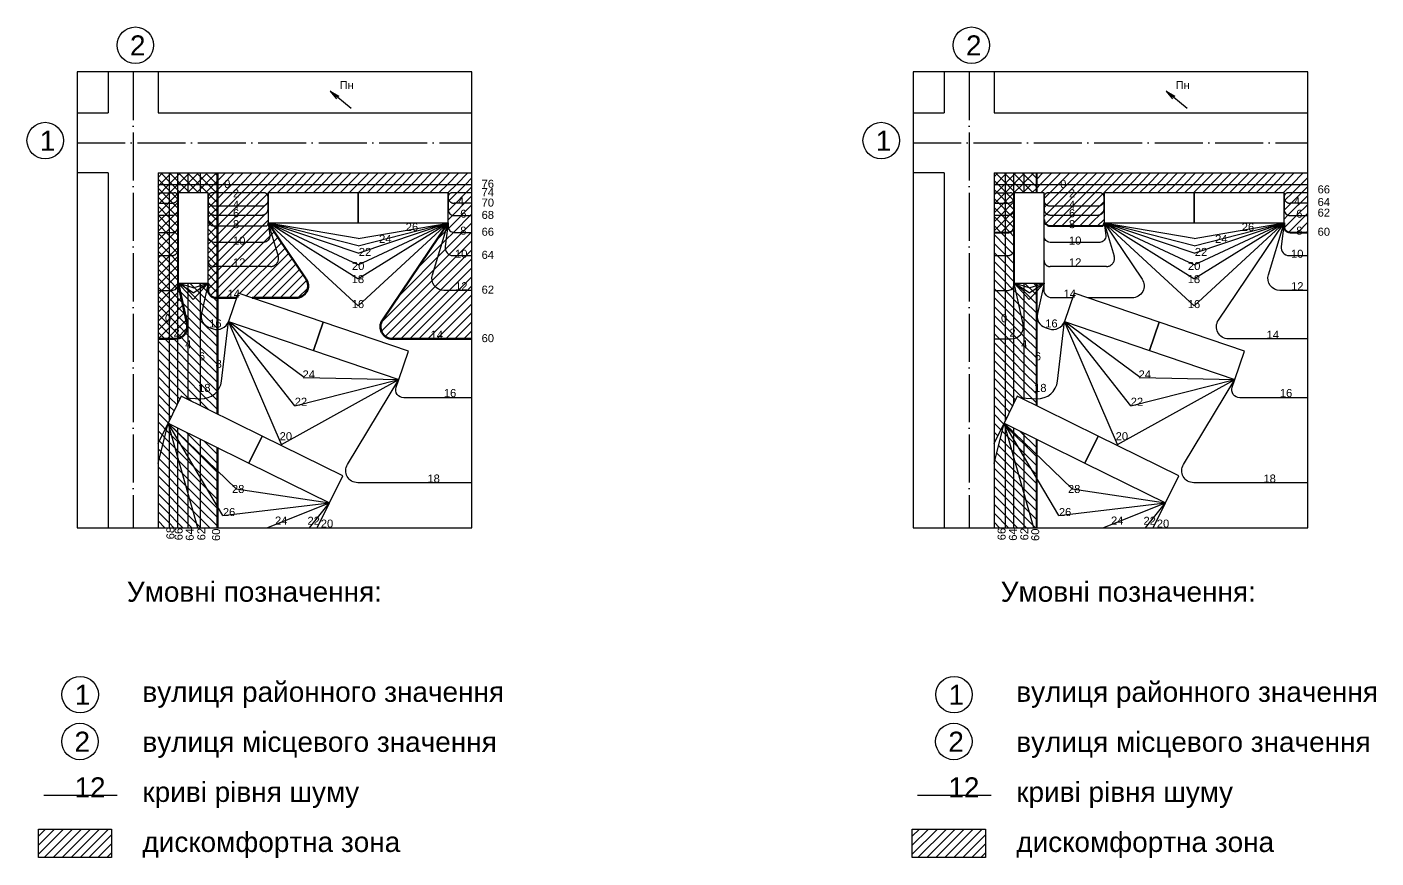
# Model space of a CAD drawing. Header units: millimetres. Extents: x 3866 to 35600, y -8896 to 9491.
# Drawn here: x 11650.9 to 11988.1, y 2724.2 to 2931.8 of the extents above; entities that cross this region are included whole.
import ezdxf

# ---------------------------------------------------------------- set-up
doc = ezdxf.new("R2010")
doc.units = ezdxf.units.MM
doc.linetypes.add('ACAD_ISO04W100', pattern=[30, 24, -3, 0, -3])
for name, color, linetype in [('будівлі', 7, 'Continuous'), ('ВДМ', 7, 'Continuous'), ('шум1', 243, 'Continuous'), ('шум2', 130, 'Continuous'), ('шум3', 90, 'Continuous')]:
    doc.layers.add(name, color=color, linetype=linetype)
doc.styles.get("Standard").update_dxf_attribs({"font": 'arial.ttf'})
pattern_1 = [(135, (219.4426, 508.1424), (-1.12253202, -1.12253202), [])]

msp = doc.modelspace()

# ---------------------------------------------------------------- hatches: boundary and pattern name
at = {"layer": 'шум1'}
h = msp.add_hatch(dxfattribs=at)
h.set_pattern_fill('ANSI31', color=256, scale=0.5)
h.paths.add_polyline_path([(11762.071, 2895.326), (11698.504, 2895.326), (11698.504, 2892.462), (11762.071, 2892.462)])
h.paths.add_polyline_path([(11698.504, 2895.326), (11694.298, 2895.326), (11694.298, 2892.462), (11698.504, 2892.462)])
h.paths.add_polyline_path([(11694.298, 2895.326), (11691.214, 2895.326), (11691.214, 2892.462), (11694.298, 2892.462)])
h.paths.add_polyline_path([(11691.214, 2895.326), (11688.614, 2895.326), (11688.614, 2892.462), (11691.214, 2892.462)])
h.paths.add_polyline_path([(11688.614, 2895.326), (11686.506, 2895.326), (11686.506, 2892.462), (11688.614, 2892.462)])
h.paths.add_polyline_path([(11686.506, 2895.326), (11683.642, 2895.326), (11683.642, 2892.462), (11686.506, 2892.462)])
h.paths.add_polyline_path([(11699.544, 2890.471), (11702.098, 2890.471), (11702.098, 2894.593), (11699.544, 2894.593)], flags=9)
h = msp.add_hatch(dxfattribs=at)
h.set_pattern_fill('ANSI31', color=256, scale=0.5, angle=90)
h.set_pattern_definition(pattern_1)
h.paths.add_polyline_path([(11683.642, 2806.69), (11686.506, 2806.69), (11686.506, 2832.646), (11686.142, 2832.826), (11686.506, 2833.562), (11686.506, 2895.326), (11683.642, 2895.326)])
h.paths.add_polyline_path([(11688.839, 2803.187), (11688.839, 2807.295), (11684.717, 2807.295), (11684.717, 2803.187)], flags=9)
h.paths.add_polyline_path([(11684.767, 2856.921), (11687.321, 2856.921), (11687.321, 2861.043), (11684.767, 2861.043)], flags=9)
h = msp.add_hatch(dxfattribs=at)
h.set_pattern_fill('ANSI31', color=256, scale=0.5, angle=90)
h.set_pattern_definition(pattern_1)
h.paths.add_polyline_path([(11688.614, 2895.326), (11686.506, 2895.326), (11686.506, 2833.562), (11688.614, 2837.83)])
h.paths.add_polyline_path([(11684.767, 2856.921), (11687.321, 2856.921), (11687.321, 2861.043), (11684.767, 2861.043)], flags=9)
h.paths.add_polyline_path([(11686.91, 2853.316), (11689.464, 2853.316), (11689.464, 2857.437), (11686.91, 2857.437)], flags=9)
h = msp.add_hatch(dxfattribs=at)
h.set_pattern_fill('ANSI31', color=256, scale=0.5, angle=90)
h.set_pattern_definition(pattern_1)
h.paths.add_polyline_path([(11694.298, 2895.326), (11691.214, 2895.326), (11691.214, 2890.326), (11694.298, 2890.326)])
h.paths.add_polyline_path([(11691.214, 2895.326), (11688.614, 2895.326), (11688.614, 2890.326), (11691.214, 2890.326)])
h = msp.add_hatch(dxfattribs=at)
h.set_pattern_fill('ANSI31', color=256, scale=0.5, angle=90)
h.set_pattern_definition(pattern_1)
h.paths.add_polyline_path([(11697.417, 2845.515), (11699.971, 2845.515), (11699.971, 2849.636), (11697.417, 2849.636)], flags=9)
h.paths.add_polyline_path([(11693.238, 2847.424), (11695.792, 2847.424), (11695.792, 2851.545), (11693.238, 2851.545)], flags=9)
h.paths.add_polyline_path([(11696.142, 2890.326), (11696.142, 2867.826), (11694.298, 2867.826), (11694.298, 2837.162), (11698.504, 2835.084), (11698.504, 2895.326), (11694.298, 2895.326), (11694.298, 2890.326)])
at = {"layer": 'шум1', "transparency": 33554687}
h = msp.add_hatch(dxfattribs=at)
h.set_pattern_fill('ANSI31', color=256, scale=0.5)
h.paths.add_polyline_path([(11900.157, 2895.326), (11897.558, 2895.326), (11897.558, 2892.462), (11900.157, 2892.462)])
h.paths.add_polyline_path([(11897.558, 2895.326), (11895.449, 2895.326), (11895.449, 2892.462), (11897.558, 2892.462)])
h.paths.add_polyline_path([(11895.449, 2895.326), (11892.585, 2895.326), (11892.585, 2892.462), (11895.449, 2892.462)])
h.paths.add_polyline_path([(11895.449, 2892.462), (11892.585, 2892.462), (11892.585, 2890.382), (11895.449, 2890.382)])
h.paths.add_polyline_path([(11895.449, 2890.382), (11892.585, 2890.382), (11892.585, 2887.782), (11895.449, 2887.782)])
h.paths.add_polyline_path([(11897.558, 2889.616, 0.3466368), (11896.585, 2890.382), (11895.449, 2890.382), (11895.449, 2887.782), (11896.085, 2887.782, 0.3588577), (11897.558, 2888.995)])
h.paths.add_polyline_path([(11897.558, 2892.462), (11895.449, 2892.462), (11895.449, 2890.382), (11896.585, 2890.382, -0.3466368), (11897.558, 2889.616)])
h.paths.add_polyline_path([(11895.449, 2887.782), (11892.585, 2887.782), (11892.585, 2884.698), (11895.449, 2884.698)])
h.paths.add_polyline_path([(11897.558, 2888.995, -0.3588577), (11896.085, 2887.782), (11895.449, 2887.782), (11895.449, 2884.698), (11896.085, 2884.698, 0.3588577), (11897.558, 2885.911)])
h.paths.add_polyline_path([(11895.449, 2884.698), (11892.585, 2884.698), (11892.585, 2880.464), (11895.449, 2880.464)])
h.paths.add_polyline_path([(11897.558, 2885.911, -0.3588577), (11896.085, 2884.698), (11895.449, 2884.698), (11895.449, 2880.464), (11896.085, 2880.464, 0.3588577), (11897.558, 2881.677)])
h.paths.add_polyline_path([(11920.085, 2886.318, -0.4142136), (11918.585, 2884.818), (11906.585, 2884.818, -0.4142136), (11905.085, 2886.318), (11905.085, 2883.599, 0.4142136), (11906.585, 2882.099), (11919.585, 2882.099, 0.4142136), (11920.085, 2882.599), (11920.085, 2882.826)])
h.paths.add_polyline_path([(11920.085, 2886.318), (11920.085, 2888.498, -0.4142136), (11918.585, 2886.998), (11906.585, 2886.998, -0.4142136), (11905.085, 2888.498), (11905.085, 2888.22), (11905.085, 2886.318, 0.4142136), (11906.585, 2884.818), (11918.585, 2884.818, 0.4142136)])
h.paths.add_polyline_path([(11920.085, 2889.354, 0.4142136), (11919.085, 2890.354), (11906.085, 2890.354, 0.4142136), (11905.085, 2889.354), (11905.085, 2888.498, 0.4142136), (11906.585, 2886.998), (11918.585, 2886.998, 0.4142136), (11920.085, 2888.498)])
h.paths.add_polyline_path([(11910.695, 2880.441), (11913.249, 2880.441), (11913.249, 2884.562), (11910.695, 2884.562)], flags=9)
h.paths.add_polyline_path([(11910.703, 2883.16), (11913.257, 2883.16), (11913.257, 2887.282), (11910.703, 2887.282)], flags=9)
h.paths.add_polyline_path([(11910.772, 2885.348), (11913.326, 2885.348), (11913.326, 2889.469), (11910.772, 2889.469)], flags=9)
h.paths.add_polyline_path([(11910.726, 2888.119), (11913.28, 2888.119), (11913.28, 2892.24), (11910.726, 2892.24)], flags=9)
h = msp.add_hatch(dxfattribs=at)
h.set_pattern_fill('ANSI31', color=256, scale=0.5, angle=90)
h.paths.add_polyline_path([(11895.449, 2884.698), (11892.585, 2884.698), (11892.585, 2880.464), (11895.449, 2880.464)])
h.paths.add_polyline_path([(11895.449, 2887.782), (11892.585, 2887.782), (11892.585, 2884.698), (11895.449, 2884.698)])
h.paths.add_polyline_path([(11895.449, 2890.382), (11892.585, 2890.382), (11892.585, 2887.782), (11895.449, 2887.782)])
h.paths.add_polyline_path([(11895.449, 2892.462), (11892.585, 2892.462), (11892.585, 2890.382), (11895.449, 2890.382)])
h.paths.add_polyline_path([(11895.449, 2895.326), (11892.585, 2895.326), (11892.585, 2892.462), (11895.449, 2892.462)])
h.paths.add_polyline_path([(11897.558, 2895.326), (11895.449, 2895.326), (11895.449, 2892.462), (11897.558, 2892.462)])
h.paths.add_polyline_path([(11900.157, 2895.326), (11897.558, 2895.326), (11897.558, 2892.462), (11900.157, 2892.462)])
h.paths.add_polyline_path([(11903.241, 2895.326), (11900.157, 2895.326), (11900.157, 2892.462), (11903.241, 2892.462)])
h.paths.add_polyline_path([(11903.241, 2892.462), (11900.157, 2892.462), (11900.157, 2890.326), (11903.241, 2890.326)])
h.paths.add_polyline_path([(11900.157, 2892.462), (11897.558, 2892.462), (11897.558, 2890.326), (11900.157, 2890.326)])
h.paths.add_polyline_path([(11897.558, 2892.462), (11895.449, 2892.462), (11895.449, 2890.382), (11896.585, 2890.382, -0.3466368), (11897.558, 2889.616)])
h.paths.add_polyline_path([(11897.558, 2889.616, 0.3466368), (11896.585, 2890.382), (11895.449, 2890.382), (11895.449, 2887.782), (11896.085, 2887.782, 0.3588577), (11897.558, 2888.995)])
h.paths.add_polyline_path([(11897.558, 2888.995, -0.3588577), (11896.085, 2887.782), (11895.449, 2887.782), (11895.449, 2884.698), (11896.085, 2884.698, 0.3588577), (11897.558, 2885.911)])
h.paths.add_polyline_path([(11897.558, 2885.911, -0.3588577), (11896.085, 2884.698), (11895.449, 2884.698), (11895.449, 2880.464), (11896.085, 2880.464, 0.3588577), (11897.558, 2881.677)])
h.paths.add_polyline_path([(11903.241, 2867.239), (11903.241, 2867.826), (11900.157, 2867.826), (11900.157, 2867.008), (11901.335, 2866.633)])
h.paths.add_polyline_path([(11900.157, 2867.826), (11897.585, 2867.826), (11900.157, 2867.008)], flags=16)
h.paths.add_polyline_path([(11900.157, 2867.008), (11897.585, 2867.826), (11900.157, 2866.16)], flags=16)
h.paths.add_polyline_path([(11903.241, 2866.631), (11903.241, 2867.239), (11901.335, 2866.633), (11900.157, 2867.008), (11900.157, 2866.16), (11901.335, 2865.396)])
h.paths.add_polyline_path([(11900.157, 2866.16), (11897.585, 2867.826), (11900.157, 2864.986)], flags=17)
h.paths.add_polyline_path([(11903.241, 2865.79), (11903.241, 2866.631), (11901.335, 2865.396), (11900.157, 2866.16), (11900.157, 2864.986), (11901.335, 2863.685)])
h.paths.add_polyline_path([(11900.157, 2864.986), (11897.585, 2867.826), (11899.837, 2857.52, -0.4131345), (11897.558, 2853.951), (11897.558, 2837.83), (11898.407, 2839.55), (11899.302, 2839.108), (11900.157, 2839.067)])
h.paths.add_polyline_path([(11898.845, 2850.445), (11901.399, 2850.445), (11901.399, 2854.567), (11898.845, 2854.567)], flags=9)
h = msp.add_hatch(dxfattribs=at)
h.set_pattern_fill('ANSI31', color=256)
h.paths.add_polyline_path([(11903.241, 2895.326), (11900.157, 2895.326), (11900.157, 2892.462), (11903.241, 2892.462)])
h = msp.add_hatch(dxfattribs=at)
h.set_pattern_fill('ANSI31', color=256, scale=0.5)
h.paths.add_polyline_path([(11971.014, 2895.326), (11903.241, 2895.326), (11903.241, 2892.462), (11971.014, 2892.462)])
h.paths.add_polyline_path([(11908.487, 2890.471), (11911.041, 2890.471), (11911.041, 2894.593), (11908.487, 2894.593)], flags=9)
h = msp.add_hatch(dxfattribs=at)
h.set_pattern_fill('ANSI31', color=256, scale=0.5)
h.paths.add_polyline_path([(11971.014, 2892.462), (11903.241, 2892.462), (11903.241, 2890.326), (11905.085, 2890.326), (11905.085, 2889.354, -0.4142136), (11906.085, 2890.354), (11919.085, 2890.354, -0.4142136), (11920.085, 2889.354), (11920.085, 2890.326), (11942.585, 2890.326), (11965.085, 2890.326), (11965.085, 2889.354, -0.4142136), (11966.085, 2890.354), (11971.014, 2890.354)])
h.paths.add_polyline_path([(11908.487, 2890.471), (11911.041, 2890.471), (11911.041, 2894.593), (11908.487, 2894.593)], flags=9)
h.paths.add_polyline_path([(11910.726, 2888.119), (11913.28, 2888.119), (11913.28, 2892.24), (11910.726, 2892.24)], flags=9)
at = {"layer": 'шум1'}
h = msp.add_hatch(dxfattribs=at)
h.set_pattern_fill('ANSI31', color=256, scale=0.5)
h.paths.add_polyline_path([(11688.642, 2867.826), (11688.642, 2867.491, -0.4142136), (11687.142, 2865.991), (11683.642, 2865.991), (11683.642, 2853.88), (11687.963, 2853.88, 0.478722), (11690.894, 2857.52)])
h.paths.add_polyline_path([(11688.642, 2876.197, -0.4142136), (11687.142, 2874.697), (11683.642, 2874.697), (11683.642, 2865.991), (11687.142, 2865.991, 0.4142136), (11688.642, 2867.491), (11688.642, 2867.826)])
h.paths.add_polyline_path([(11688.642, 2881.964, -0.4142136), (11687.142, 2880.464), (11683.642, 2880.464), (11683.642, 2874.697), (11687.142, 2874.697, 0.4142136), (11688.642, 2876.197)])
h.paths.add_polyline_path([(11688.642, 2886.198, -0.4142136), (11687.142, 2884.698), (11683.642, 2884.698), (11683.642, 2880.464), (11687.142, 2880.464, 0.4142136), (11688.642, 2881.964), (11688.642, 2881.996)])
h.paths.add_polyline_path([(11688.642, 2886.198), (11688.642, 2889.282, -0.4142136), (11687.142, 2887.782), (11683.642, 2887.782), (11683.642, 2884.698), (11687.142, 2884.698, 0.4142136)])
h.paths.add_polyline_path([(11688.641, 2889.337, 0.4273694), (11687.642, 2890.382), (11683.642, 2890.382), (11683.642, 2887.782), (11687.142, 2887.782, 0.4249456)])
h.paths.add_polyline_path([(11762.071, 2892.462), (11683.642, 2892.462), (11683.642, 2890.382), (11687.642, 2890.382, -0.4142136), (11688.642, 2889.382), (11688.642, 2890.326), (11696.142, 2890.326), (11696.142, 2889.354, -0.4142136), (11697.142, 2890.354), (11710.142, 2890.354, -0.4142136), (11711.142, 2889.354), (11711.142, 2890.326), (11733.642, 2890.326), (11756.142, 2890.326), (11756.142, 2889.354, -0.4142136), (11757.142, 2890.354), (11762.071, 2890.354)])
h.paths.add_polyline_path([(11711.142, 2889.354, 0.4142136), (11710.142, 2890.354), (11697.142, 2890.354, 0.4142136), (11696.142, 2889.354), (11696.142, 2888.498, 0.4142136), (11697.642, 2886.998), (11709.642, 2886.998, 0.4142136), (11711.142, 2888.498)])
h.paths.add_polyline_path([(11711.142, 2886.318), (11711.142, 2888.498, -0.4142136), (11709.642, 2886.998), (11697.642, 2886.998, -0.4142136), (11696.142, 2888.498), (11696.142, 2888.22), (11696.142, 2886.318, 0.4142136), (11697.642, 2884.818), (11709.642, 2884.818, 0.4142136)])
h.paths.add_polyline_path([(11711.138, 2882.662), (11711.142, 2882.826), (11711.142, 2886.318, -0.4142136), (11709.642, 2884.818), (11697.642, 2884.818, -0.4142136), (11696.142, 2886.318), (11696.142, 2883.599, 0.4142136), (11697.642, 2882.099), (11710.642, 2882.099, 0.4520946)])
h.paths.add_polyline_path([(11711.138, 2882.662, -0.4520946), (11710.642, 2882.099), (11697.642, 2882.099, -0.4142136), (11696.142, 2883.599), (11696.142, 2879.492, 0.4142136), (11697.642, 2877.992), (11710.058, 2877.992, 0.4520946), (11711.545, 2879.682)])
h.paths.add_polyline_path([(11711.144, 2882.821), (11711.143, 2882.821), (11711.545, 2879.682, -0.4520946), (11710.058, 2877.992), (11697.642, 2877.992, -0.4142136), (11696.142, 2879.492), (11696.142, 2873.445, 0.4142136), (11697.642, 2871.945), (11711.748, 2871.945, 0.5034249), (11713.662, 2874.526)])
h.paths.add_polyline_path([(11720.627, 2868.797), (11711.146, 2882.821), (11711.144, 2882.821), (11713.662, 2874.526, -0.5034249), (11711.748, 2871.945), (11697.642, 2871.945, -0.4142136), (11696.142, 2873.445), (11696.142, 2867.826), (11696.142, 2866.117, 0.4142136), (11698.142, 2864.117), (11703.229, 2864.117), (11703.642, 2865.326), (11707.188, 2864.117), (11718.142, 2864.117, 0.6012305)])
h.paths.add_polyline_path([(11762.071, 2890.354), (11757.142, 2890.354, 0.4273694), (11756.143, 2889.309, 0.4249456), (11757.642, 2887.754), (11762.071, 2887.754)])
h.paths.add_polyline_path([(11762.071, 2887.754), (11757.642, 2887.754, -0.4142136), (11756.142, 2889.254), (11756.142, 2888.453), (11756.142, 2886.17, 0.4142136), (11757.642, 2884.67), (11762.071, 2884.67)])
h.paths.add_polyline_path([(11762.071, 2880.464), (11757.638, 2880.464, -0.4157748), (11756.138, 2881.972), (11756.142, 2882.822), (11756.142, 2882.821), (11755.389, 2876.952, 0.4520946), (11757.372, 2874.697), (11762.071, 2874.697)], flags=17)
h.paths.add_polyline_path([(11762.071, 2884.67), (11757.642, 2884.67, -0.4142136), (11756.142, 2886.17), (11756.142, 2882.822), (11756.142, 2882.821), (11755.389, 2876.952, 0.4520946), (11757.372, 2874.697), (11762.071, 2874.697)])
h.paths.add_polyline_path([(11762.071, 2874.697), (11757.372, 2874.697, -0.4520946), (11755.389, 2876.952), (11756.142, 2882.821), (11756.141, 2882.821), (11752.207, 2869.862, 0.5034249), (11755.077, 2865.991), (11762.071, 2865.991)])
h.paths.add_polyline_path([(11762.071, 2865.991), (11755.077, 2865.991, -0.5034249), (11752.207, 2869.862), (11756.141, 2882.821), (11756.139, 2882.821), (11739.736, 2858.56, 0.6012305), (11742.221, 2853.88), (11762.071, 2853.88)])
h.paths.add_polyline_path([(11684.998, 2852.788), (11689.106, 2852.788), (11689.106, 2856.909), (11684.998, 2856.909)], flags=9)
h.paths.add_polyline_path([(11683.902, 2873.039), (11688.01, 2873.039), (11688.01, 2877.161), (11683.902, 2877.161)], flags=9)
h.paths.add_polyline_path([(11683.902, 2864.933), (11688.01, 2864.933), (11688.01, 2869.054), (11683.902, 2869.054)], flags=9)
h.paths.add_polyline_path([(11684.638, 2878.806), (11687.191, 2878.806), (11687.191, 2882.927), (11684.638, 2882.927)], flags=9)
h.paths.add_polyline_path([(11684.101, 2883.04), (11686.655, 2883.04), (11686.655, 2887.161), (11684.101, 2887.161)], flags=9)
h.paths.add_polyline_path([(11683.579, 2886.132), (11686.133, 2886.132), (11686.133, 2890.254), (11683.579, 2890.254)], flags=9)
h.paths.add_polyline_path([(11701.829, 2885.348), (11704.383, 2885.348), (11704.383, 2889.469), (11701.829, 2889.469)], flags=9)
h.paths.add_polyline_path([(11701.76, 2883.16), (11704.314, 2883.16), (11704.314, 2887.282), (11701.76, 2887.282)], flags=9)
h.paths.add_polyline_path([(11701.751, 2880.441), (11704.305, 2880.441), (11704.305, 2884.562), (11701.751, 2884.562)], flags=9)
h.paths.add_polyline_path([(11701.56, 2876.334), (11705.668, 2876.334), (11705.668, 2880.455), (11701.56, 2880.455)], flags=24)
h.paths.add_polyline_path([(11701.56, 2870.887), (11705.668, 2870.887), (11705.668, 2875.008), (11701.56, 2875.008)], flags=24)
h.paths.add_polyline_path([(11700.208, 2863.059), (11704.315, 2863.059), (11704.315, 2867.18), (11700.208, 2867.18)], flags=9)
h.paths.add_polyline_path([(11758.043, 2886.105), (11760.597, 2886.105), (11760.597, 2890.226), (11758.043, 2890.226)], flags=9)
h.paths.add_polyline_path([(11758.566, 2883.04), (11761.12, 2883.04), (11761.12, 2887.161), (11758.566, 2887.161)], flags=9)
h.paths.add_polyline_path([(11758.555, 2878.806), (11761.109, 2878.806), (11761.109, 2882.927), (11758.555, 2882.927)], flags=24)
h.paths.add_polyline_path([(11757.054, 2873.039), (11761.162, 2873.039), (11761.162, 2877.161), (11757.054, 2877.161)], flags=24)
h.paths.add_polyline_path([(11757.084, 2864.933), (11761.192, 2864.933), (11761.192, 2869.054), (11757.084, 2869.054)], flags=24)
h.paths.add_polyline_path([(11750.966, 2852.822), (11755.074, 2852.822), (11755.074, 2856.943), (11750.966, 2856.943)], flags=9)
at = {"layer": 'шум1', "transparency": 33554687}
h = msp.add_hatch(dxfattribs=at)
h.set_pattern_fill('ANSI31', color=256, scale=0.5)
h.paths.add_polyline_path([(11900.157, 2892.462), (11897.558, 2892.462), (11897.558, 2890.326), (11900.157, 2890.326)])
h = msp.add_hatch(dxfattribs=at)
h.set_pattern_fill('ANSI31', color=256, scale=0.5)
h.paths.add_polyline_path([(11903.241, 2892.462), (11900.157, 2892.462), (11900.157, 2890.326), (11903.241, 2890.326)])
h = msp.add_hatch(dxfattribs=at)
h.set_pattern_fill('ANSI31', color=256, scale=0.5)
h.paths.add_polyline_path([(11971.014, 2887.754), (11966.585, 2887.754, -0.4142136), (11965.085, 2889.254), (11965.085, 2886.17, 0.4142136), (11966.585, 2884.67), (11971.014, 2884.67)])
h.paths.add_polyline_path([(11971.014, 2890.354), (11966.085, 2890.354, 0.4273694), (11965.086, 2889.309, 0.4249456), (11966.585, 2887.754), (11971.014, 2887.754)])
h.paths.add_polyline_path([(11967.509, 2883.04), (11970.063, 2883.04), (11970.063, 2887.161), (11967.509, 2887.161)], flags=9)
h.paths.add_polyline_path([(11966.987, 2886.105), (11969.541, 2886.105), (11969.541, 2890.226), (11966.987, 2890.226)], flags=9)
h = msp.add_hatch(dxfattribs=at)
h.set_pattern_fill('ANSI31', color=256, scale=0.5)
h.paths.add_polyline_path([(11971.014, 2884.67), (11966.585, 2884.67, -0.4142136), (11965.085, 2886.17), (11965.085, 2882.826), (11965.081, 2881.972, 0.4157748), (11966.581, 2880.464), (11971.014, 2880.464)])
h.paths.add_polyline_path([(11967.509, 2883.04), (11970.063, 2883.04), (11970.063, 2887.161), (11967.509, 2887.161)], flags=9)
h.paths.add_polyline_path([(11967.498, 2878.806), (11970.052, 2878.806), (11970.052, 2882.927), (11967.498, 2882.927)], flags=9)
at = {"layer": 'шум1'}
h = msp.add_hatch(dxfattribs=at)
h.set_pattern_fill('ANSI31', color=256, scale=0.5)
h.paths.add_polyline_path([(11762.071, 2880.464), (11757.638, 2880.464, -0.4157748), (11756.138, 2881.972), (11756.142, 2882.822), (11756.142, 2882.821), (11755.389, 2876.952, 0.4520946), (11757.372, 2874.697), (11762.071, 2874.697)])
h.paths.add_polyline_path([(11758.555, 2878.806), (11761.109, 2878.806), (11761.109, 2882.927), (11758.555, 2882.927)], flags=9)
h.paths.add_polyline_path([(11757.054, 2873.039), (11761.162, 2873.039), (11761.162, 2877.161), (11757.054, 2877.161)], flags=9)
at = {"layer": 'шум1', "transparency": 33554687}
h = msp.add_hatch(dxfattribs=at)
h.set_pattern_fill('ANSI31', color=256, scale=0.5, angle=90)
h.paths.add_polyline_path([(11895.449, 2853.88), (11892.585, 2853.88), (11892.585, 2827.772), (11895.085, 2832.826), (11895.449, 2833.562)])
h.paths.add_polyline_path([(11895.449, 2865.991), (11892.585, 2865.991), (11892.585, 2853.88), (11895.449, 2853.88)])
h.paths.add_polyline_path([(11895.449, 2874.697), (11892.585, 2874.697), (11892.585, 2865.991), (11895.449, 2865.991)])
h.paths.add_polyline_path([(11895.449, 2880.464), (11892.585, 2880.464), (11892.585, 2874.697), (11895.449, 2874.697)])
h.paths.add_polyline_path([(11893.71, 2856.921), (11896.264, 2856.921), (11896.264, 2861.043), (11893.71, 2861.043)], flags=24)
h.paths.add_polyline_path([(11893.71, 2856.921), (11896.264, 2856.921), (11896.264, 2861.043), (11893.71, 2861.043)], flags=25)
h = msp.add_hatch(dxfattribs=at)
h.set_pattern_fill('ANSI31', color=256, scale=0.5, angle=90)
h.paths.add_polyline_path([(11897.558, 2881.677, -0.3588577), (11896.085, 2880.464), (11895.449, 2880.464), (11895.449, 2874.697), (11896.085, 2874.697, 0.3588577), (11897.558, 2875.91)])
h.paths.add_polyline_path([(11897.558, 2875.91, -0.3588577), (11896.085, 2874.697), (11895.449, 2874.697), (11895.449, 2865.991), (11896.085, 2865.991, 0.3588577), (11897.558, 2867.204)])
at = {"layer": 'шум1'}
h = msp.add_hatch(dxfattribs=at)
h.set_pattern_fill('ANSI31', color=256, scale=0.5, angle=90)
h.set_pattern_definition(pattern_1)
h.paths.add_polyline_path([(11691.214, 2867.826), (11688.614, 2867.826), (11688.614, 2837.83), (11689.464, 2839.55), (11691.214, 2838.686)])
h.paths.add_polyline_path([(11689.902, 2850.445), (11692.456, 2850.445), (11692.456, 2854.567), (11689.902, 2854.567)], flags=9)
h.paths.add_polyline_path([(11686.91, 2853.316), (11689.464, 2853.316), (11689.464, 2857.437), (11686.91, 2857.437)], flags=9)
h = msp.add_hatch(dxfattribs=at)
h.set_pattern_fill('ANSI31', color=256, scale=0.5, angle=90)
h.set_pattern_definition(pattern_1)
h.paths.add_polyline_path([(11694.298, 2867.826), (11691.214, 2867.826), (11691.214, 2838.686), (11694.298, 2837.162)])
h.paths.add_polyline_path([(11689.902, 2850.445), (11692.456, 2850.445), (11692.456, 2854.567), (11689.902, 2854.567)], flags=9)
h.paths.add_polyline_path([(11693.238, 2847.424), (11695.792, 2847.424), (11695.792, 2851.545), (11693.238, 2851.545)], flags=9)
at = {"layer": 'шум1', "transparency": 33554687}
h = msp.add_hatch(dxfattribs=at)
h.set_pattern_fill('ANSI31', color=256, scale=0.5, angle=90)
h.paths.add_polyline_path([(11897.558, 2853.951, -0.0547577), (11896.906, 2853.88), (11895.449, 2853.88), (11895.449, 2833.562), (11897.558, 2837.83)])
h.paths.add_polyline_path([(11897.558, 2867.204, -0.3588577), (11896.085, 2865.991), (11895.449, 2865.991), (11895.449, 2853.88), (11896.906, 2853.88, 0.0547577), (11897.558, 2853.951)])
h.paths.add_polyline_path([(11897.585, 2867.826), (11897.585, 2867.491, -0.0481923), (11897.558, 2867.204), (11897.558, 2853.951, 0.4131345), (11899.837, 2857.52)])
h.paths.add_polyline_path([(11893.71, 2856.921), (11896.264, 2856.921), (11896.264, 2861.043), (11893.71, 2861.043)], flags=25)
h.paths.add_polyline_path([(11895.853, 2853.316), (11898.407, 2853.316), (11898.407, 2857.437), (11895.853, 2857.437)], flags=25)
h.paths.add_polyline_path([(11893.71, 2856.921), (11896.264, 2856.921), (11896.264, 2861.043), (11893.71, 2861.043)], flags=25)
h.paths.add_polyline_path([(11895.853, 2853.316), (11898.407, 2853.316), (11898.407, 2857.437), (11895.853, 2857.437)], flags=24)
h = msp.add_hatch(dxfattribs=at)
h.set_pattern_fill('ANSI31', color=256, scale=0.5, angle=90)
h.paths.add_polyline_path([(11903.241, 2865.79), (11901.335, 2863.685), (11900.157, 2864.986), (11900.157, 2839.067), (11903.241, 2838.919)])
h.paths.add_polyline_path([(11903.241, 2838.919), (11900.157, 2839.067), (11900.157, 2838.686), (11903.241, 2837.162)])
h.paths.add_polyline_path([(11898.845, 2850.445), (11901.399, 2850.445), (11901.399, 2854.567), (11898.845, 2854.567)], flags=9)
h.paths.add_polyline_path([(11902.181, 2847.424), (11904.735, 2847.424), (11904.735, 2851.545), (11902.181, 2851.545)], flags=9)
h.paths.add_polyline_path([(11901.792, 2839.526), (11905.9, 2839.526), (11905.9, 2843.648), (11901.792, 2843.648)], flags=9)
at = {"layer": 'шум1'}
h = msp.add_hatch(dxfattribs=at)
h.set_pattern_fill('ANSI31', color=256, scale=0.5, angle=90)
h.set_pattern_definition(pattern_1)
h.paths.add_polyline_path([(11686.506, 2806.69), (11688.614, 2806.69), (11688.614, 2831.605), (11686.506, 2832.646)])
h.paths.add_polyline_path([(11690.887, 2802.953), (11690.887, 2807.061), (11686.766, 2807.061), (11686.766, 2802.953)], flags=9)
at = {"layer": 'шум1', "transparency": 33554687}
h = msp.add_hatch(dxfattribs=at)
h.set_pattern_fill('ANSI31', color=256, scale=0.5, angle=90)
h.paths.add_polyline_path([(11897.558, 2824.114), (11895.449, 2831.544), (11895.449, 2806.69), (11897.558, 2806.69)])
h.paths.add_polyline_path([(11895.449, 2831.544), (11895.085, 2832.826), (11892.585, 2822.771), (11892.585, 2806.69), (11895.449, 2806.69)])
h.paths.add_polyline_path([(11900.157, 2814.953), (11897.558, 2824.114), (11897.558, 2806.69), (11900.157, 2806.69)])
h.paths.add_polyline_path([(11900.157, 2824.298), (11897.558, 2828.669), (11897.558, 2824.114), (11900.157, 2814.953)])
h.paths.add_polyline_path([(11903.241, 2819.112), (11900.157, 2824.298), (11900.157, 2814.953), (11902.502, 2806.69), (11903.241, 2806.69)])
h.paths.add_polyline_path([(11900.157, 2814.953), (11900.157, 2806.69), (11902.502, 2806.69)], flags=17)
h.paths.add_polyline_path([(11903.241, 2824.96), (11900.157, 2827.934), (11900.157, 2824.298), (11903.241, 2819.112)])
h.paths.add_polyline_path([(11903.241, 2828.797), (11900.157, 2830.32), (11900.157, 2827.934), (11903.241, 2824.96)])
h.paths.add_polyline_path([(11900.157, 2830.32), (11897.558, 2831.605), (11897.558, 2830.442), (11900.157, 2827.934)])
h.paths.add_polyline_path([(11897.558, 2830.442), (11897.558, 2828.669), (11900.157, 2824.298), (11900.157, 2827.934)])
h.paths.add_polyline_path([(11895.449, 2832.214), (11895.449, 2831.544), (11897.558, 2824.114), (11897.558, 2828.669)])
h.paths.add_polyline_path([(11897.558, 2830.442), (11895.449, 2832.475), (11895.449, 2832.214), (11897.558, 2828.669)])
h.paths.add_polyline_path([(11897.558, 2831.605), (11895.449, 2832.646), (11895.449, 2832.475), (11897.558, 2830.442)])
at = {"layer": 'шум1'}
h = msp.add_hatch(dxfattribs=at)
h.set_pattern_fill('ANSI31', color=256, scale=0.5, angle=90)
h.set_pattern_definition(pattern_1)
h.paths.add_polyline_path([(11691.214, 2830.32), (11688.614, 2831.605), (11688.614, 2806.69), (11691.214, 2806.69)])
h.paths.add_polyline_path([(11690.887, 2802.953), (11690.887, 2807.061), (11686.766, 2807.061), (11686.766, 2802.953)], flags=9)
h = msp.add_hatch(dxfattribs=at)
h.set_pattern_fill('ANSI31', color=256, scale=0.5, angle=90)
h.set_pattern_definition(pattern_1)
h.paths.add_polyline_path([(11691.214, 2806.69), (11694.298, 2806.69), (11694.298, 2828.797), (11691.214, 2830.32)])
h.paths.add_polyline_path([(11693.67, 2802.832), (11693.67, 2806.94), (11689.548, 2806.94), (11689.548, 2802.832)], flags=9)
h = msp.add_hatch(dxfattribs=at)
h.set_pattern_fill('ANSI31', color=256, scale=0.5, angle=90)
h.set_pattern_definition(pattern_1)
h.paths.add_polyline_path([(11698.504, 2826.718), (11694.298, 2828.797), (11694.298, 2806.69), (11698.504, 2806.69)])
h.paths.add_polyline_path([(11696.568, 2802.927), (11696.568, 2807.035), (11692.446, 2807.035), (11692.446, 2802.927)], flags=9)
h = msp.add_hatch(dxfattribs=at)
h.set_pattern_fill('ANSI31', color=256, scale=0.5)
h.paths.add_polyline_path([(11672.041, 2731.395), (11653.748, 2731.395), (11653.748, 2724.3), (11672.041, 2724.3)])
h = msp.add_hatch(dxfattribs=at)
h.set_pattern_fill('ANSI31', color=256, scale=0.5)
h.set_pattern_definition([(45, (218.4065, 0), (-1.12253202, 1.12253202), [])])
h.paths.add_polyline_path([(11890.447, 2731.395), (11872.155, 2731.395), (11872.155, 2724.3), (11890.447, 2724.3)])

# ---------------------------------------------------------------- linework, layer by layer
for points in [[(11663.4, 2806.69), (11762.071, 2806.69), (11762.071, 2920.552), (11663.4, 2920.552), (11663.4, 2806.69)], [(11872.343, 2806.69), (11971.014, 2806.69), (11971.014, 2920.552), (11872.343, 2920.552), (11872.343, 2806.69)]]:
    msp.add_lwpolyline(points)
for centre in [(11677.993, 2927.235), (11886.936, 2927.235), (11655.446, 2903.417), (11864.389, 2903.417), (11664.188, 2764.994), (11882.595, 2764.994), (11664.129, 2753.284), (11882.536, 2753.284)]:
    msp.add_circle(centre, 4.556)
at = {"layer": 'будівлі', "color": 7}
for points in [[(11688.642, 2890.326), (11688.642, 2867.826), (11696.142, 2867.826), (11696.142, 2890.326), (11688.642, 2890.326)], [(11733.642, 2890.326), (11711.142, 2890.326), (11711.142, 2882.826), (11733.642, 2882.826), (11733.642, 2890.326)], [(11756.142, 2890.326), (11733.642, 2890.326), (11733.642, 2882.826), (11756.142, 2882.826), (11756.142, 2890.326)], [(11897.585, 2890.326), (11897.585, 2867.826), (11905.085, 2867.826), (11905.085, 2890.326), (11897.585, 2890.326)], [(11942.585, 2890.326), (11920.085, 2890.326), (11920.085, 2882.826), (11942.585, 2882.826), (11942.585, 2890.326)], [(11965.085, 2890.326), (11942.585, 2890.326), (11942.585, 2882.826), (11965.085, 2882.826), (11965.085, 2890.326)], [(11724.937, 2858.061), (11703.642, 2865.326), (11701.22, 2858.228), (11722.515, 2850.962), (11724.937, 2858.061)], [(11933.88, 2858.061), (11912.585, 2865.326), (11910.164, 2858.228), (11931.458, 2850.962), (11933.88, 2858.061)], [(11746.232, 2850.795), (11724.937, 2858.061), (11722.515, 2850.962), (11743.81, 2843.697), (11746.232, 2850.795)], [(11955.175, 2850.795), (11933.88, 2858.061), (11931.458, 2850.962), (11952.753, 2843.697), (11955.175, 2850.795)], [(11709.637, 2829.584), (11689.464, 2839.55), (11686.142, 2832.826), (11706.314, 2822.86), (11709.637, 2829.584)], [(11918.58, 2829.584), (11898.407, 2839.55), (11895.085, 2832.826), (11915.258, 2822.86), (11918.58, 2829.584)], [(11729.809, 2819.617), (11709.637, 2829.584), (11706.314, 2822.86), (11726.487, 2812.893), (11729.809, 2819.617)], [(11729.809, 2819.617), (11709.637, 2829.584), (11706.314, 2822.86), (11726.487, 2812.893), (11729.809, 2819.617)], [(11938.752, 2819.617), (11918.58, 2829.584), (11915.258, 2822.86), (11935.43, 2812.893), (11938.752, 2819.617)], [(11938.752, 2819.617), (11918.58, 2829.584), (11915.258, 2822.86), (11935.43, 2812.893), (11938.752, 2819.617)]]:
    msp.add_lwpolyline(points, dxfattribs=at)
at = {"layer": 'ВДМ'}
for points in [[(11671.142, 2920.552), (11671.142, 2910.326)], [(11683.642, 2920.552), (11683.642, 2910.326)], [(11880.085, 2920.552), (11880.085, 2910.326)], [(11892.585, 2920.552), (11892.585, 2910.326)], [(11731.897, 2911.431), (11726.637, 2915.723)], [(11726.637, 2915.723), (11728.265, 2913.802)], [(11726.637, 2915.723), (11728.846, 2914.514)], [(11940.84, 2911.431), (11935.581, 2915.723)], [(11935.581, 2915.723), (11937.789, 2914.514)], [(11935.581, 2915.723), (11937.208, 2913.802)], [(11663.4, 2910.326), (11671.142, 2910.326)], [(11683.642, 2910.326), (11762.071, 2910.326)], [(11872.343, 2910.326), (11880.085, 2910.326)], [(11892.585, 2910.326), (11971.014, 2910.326)], [(11671.142, 2895.326), (11663.4, 2895.326)], [(11671.142, 2895.326), (11671.142, 2806.69)], [(11683.642, 2895.326), (11762.071, 2895.326)], [(11683.642, 2895.326), (11683.642, 2806.69)], [(11880.085, 2895.326), (11872.343, 2895.326)], [(11880.085, 2895.326), (11880.085, 2806.69)], [(11892.585, 2895.326), (11892.585, 2806.69)], [(11892.585, 2895.326), (11971.014, 2895.326)]]:
    msp.add_lwpolyline(points, dxfattribs=at)
at = {"layer": 'ВДМ', "linetype": 'ACAD_ISO04W100', "ltscale": 0.5}
for points in [[(11677.392, 2920.552), (11677.392, 2806.69)], [(11886.335, 2920.552), (11886.335, 2806.69)], [(11663.4, 2902.826), (11762.071, 2902.826)], [(11872.343, 2902.826), (11971.014, 2902.826)]]:
    msp.add_lwpolyline(points, dxfattribs=at)
at = {"layer": 'шум1', "color": 7}
for points in [[(11686.506, 2833.562), (11686.506, 2895.326)], [(11688.614, 2837.83), (11688.614, 2895.326)], [(11691.214, 2890.326), (11691.214, 2895.326)], [(11694.298, 2890.326), (11694.298, 2895.326)], [(11895.449, 2833.562), (11895.449, 2895.326)], [(11897.558, 2837.83), (11897.558, 2895.326)], [(11900.157, 2890.326), (11900.157, 2895.326)], [(11683.642, 2892.462), (11762.071, 2892.462)], [(11892.585, 2892.462), (11971.014, 2892.462)], [(11691.214, 2838.686), (11691.214, 2867.826)], [(11694.298, 2837.162), (11694.298, 2867.826)], [(11900.157, 2838.686), (11900.157, 2867.826)], [(11686.506, 2806.69), (11686.506, 2832.646)], [(11895.449, 2806.69), (11895.449, 2832.646)], [(11688.614, 2806.69), (11688.614, 2831.605)], [(11691.214, 2806.69), (11691.214, 2830.32)], [(11897.558, 2806.69), (11897.558, 2831.605)], [(11900.157, 2806.69), (11900.157, 2830.32)], [(11694.298, 2806.69), (11694.298, 2828.797)], [(11655.08, 2739.871), (11673.469, 2739.871)], [(11873.486, 2739.871), (11891.875, 2739.871)]]:
    msp.add_lwpolyline(points, dxfattribs=at)
at = {"layer": 'шум1', "lineweight": 60}
for points in [[(11698.504, 2835.084), (11698.504, 2895.326)], [(11698.504, 2806.69), (11698.504, 2826.718)]]:
    msp.add_lwpolyline(points, dxfattribs=at)
at = {"layer": 'шум1', "lineweight": 40}
for points in [[(11903.241, 2890.326), (11903.241, 2895.326)], [(11903.241, 2837.162), (11903.241, 2867.826)], [(11903.241, 2806.69), (11903.241, 2828.797)]]:
    msp.add_lwpolyline(points, dxfattribs=at)
at = {"layer": 'шум1', "color": 7, "linetype": 'ACAD_ISO04W100'}
for points in [[(11683.642, 2890.382), (11687.642, 2890.382, -0.4142136), (11688.642, 2889.382), (11688.642, 2888.481)], [(11683.642, 2887.782), (11687.142, 2887.782, 0.4142136), (11688.642, 2889.282), (11688.642, 2890.354)], [(11683.642, 2880.464), (11687.142, 2880.464, 0.4142136), (11688.642, 2881.964), (11688.642, 2890.326)], [(11711.142, 2886.998), (11711.142, 2889.354, 0.4142136), (11710.142, 2890.354), (11697.142, 2890.354, 0.4142136), (11696.142, 2889.354), (11696.142, 2888.22)], [(11696.142, 2888.322), (11696.142, 2886.318, 0.4142136), (11697.642, 2884.818), (11709.642, 2884.818, 0.4142136), (11711.142, 2886.318), (11711.142, 2890.326)], [(11762.071, 2890.354), (11757.142, 2890.354, 0.4142136), (11756.142, 2889.354), (11756.142, 2888.453)], [(11762.071, 2887.754), (11757.642, 2887.754, -0.4142136), (11756.142, 2889.254), (11756.142, 2890.326)], [(11892.585, 2890.382), (11896.585, 2890.382, -0.4142136), (11897.585, 2889.382), (11897.585, 2888.481)], [(11892.585, 2887.782), (11896.085, 2887.782, 0.4142136), (11897.585, 2889.282), (11897.585, 2890.326)], [(11920.085, 2886.998), (11920.085, 2889.354, 0.4142136), (11919.085, 2890.354), (11906.085, 2890.354, 0.4142136), (11905.085, 2889.354), (11905.085, 2888.22)], [(11905.085, 2888.322), (11905.085, 2886.318, 0.4142136), (11906.585, 2884.818), (11918.585, 2884.818, 0.4142136), (11920.085, 2886.318), (11920.085, 2890.326)], [(11971.014, 2890.354), (11966.085, 2890.354, 0.4142136), (11965.085, 2889.354), (11965.085, 2888.453)], [(11971.014, 2887.754), (11966.585, 2887.754, -0.4142136), (11965.085, 2889.254), (11965.085, 2890.326)], [(11711.142, 2882.826), (11713.662, 2874.526, -0.5034249), (11711.748, 2871.945), (11697.642, 2871.945, -0.4142136), (11696.142, 2873.445), (11696.142, 2876.974)], [(11920.085, 2882.826), (11922.605, 2874.526, -0.5034249), (11920.691, 2871.945), (11906.585, 2871.945, -0.4142136), (11905.085, 2873.445), (11905.085, 2876.974)], [(11683.642, 2874.697), (11687.142, 2874.697, 0.4142136), (11688.642, 2876.197), (11688.642, 2881.996)], [(11892.585, 2874.697), (11896.085, 2874.697, 0.4142136), (11897.585, 2876.197), (11897.585, 2881.996)]]:
    msp.add_lwpolyline(points, format="xyb", dxfattribs=at)
at = {"layer": 'шум1', "color": 7}
for points in [[(11688.642, 2890.354), (11688.642, 2886.198, -0.4142136), (11687.142, 2884.698), (11683.642, 2884.698)], [(11756.142, 2890.326), (11756.142, 2886.17, 0.4142136), (11757.642, 2884.67), (11762.071, 2884.67)], [(11897.585, 2890.326), (11897.585, 2886.198, -0.4142136), (11896.085, 2884.698), (11892.585, 2884.698)], [(11965.085, 2890.326), (11965.085, 2886.17, 0.4142136), (11966.585, 2884.67), (11971.014, 2884.67)], [(11756.142, 2882.826), (11755.389, 2876.952, 0.4520946), (11757.372, 2874.697), (11762.071, 2874.697)], [(11756.142, 2882.826), (11756.138, 2881.972, 0.4157748), (11757.638, 2880.464), (11762.071, 2880.464)], [(11920.085, 2882.826), (11929.57, 2868.797, -0.6012305), (11927.085, 2864.117), (11916.131, 2864.117)], [(11971.014, 2853.88), (11951.165, 2853.88, -0.6012305), (11948.679, 2858.56), (11965.085, 2882.826)], [(11965.085, 2882.826), (11964.332, 2876.952, 0.4520946), (11966.316, 2874.697), (11971.014, 2874.697)], [(11683.642, 2865.991), (11687.142, 2865.991, 0.4142136), (11688.642, 2867.491), (11688.642, 2867.826)], [(11892.585, 2865.991), (11896.085, 2865.991, 0.4142136), (11897.585, 2867.491), (11897.585, 2867.826)], [(11892.585, 2853.88), (11896.906, 2853.88, 0.478722), (11899.837, 2857.52), (11897.585, 2867.826)], [(11912.173, 2864.117), (11907.085, 2864.117, -0.4142136), (11905.085, 2866.117), (11905.085, 2867.826)]]:
    msp.add_lwpolyline(points, format="xyb", dxfattribs=at)
at = {"layer": 'шум1', "linetype": 'ACAD_ISO04W100'}
for points in [[(11711.142, 2886.998), (11711.142, 2890.326)], [(11920.085, 2886.998), (11920.085, 2890.326)]]:
    msp.add_lwpolyline(points, dxfattribs=at)
at = {"layer": 'шум1', "lineweight": 60}
for points in [[(11711.142, 2882.826), (11720.627, 2868.797, -0.6012305), (11718.142, 2864.117), (11707.188, 2864.117)], [(11762.071, 2853.88), (11742.221, 2853.88, -0.6012305), (11739.736, 2858.56), (11756.142, 2882.826)], [(11683.642, 2853.88), (11687.963, 2853.88, 0.478722), (11690.894, 2857.52), (11688.642, 2867.826)], [(11703.229, 2864.117), (11698.142, 2864.117, -0.4142136), (11696.142, 2866.117), (11696.142, 2867.826)]]:
    msp.add_lwpolyline(points, format="xyb", dxfattribs=at)
at = {"layer": 'шум1', "lineweight": 40}
for points in [[(11905.085, 2883.599), (11905.085, 2883.599, 0.4142136), (11906.585, 2882.099), (11919.585, 2882.099, 0.4142136), (11920.085, 2882.599), (11920.085, 2882.826)], [(11965.085, 2882.826), (11965.081, 2881.972, 0.4157748), (11966.581, 2880.464), (11971.014, 2880.464)]]:
    msp.add_lwpolyline(points, format="xyb", dxfattribs=at)
at = {"layer": 'шум1', "linetype": 'ACAD_ISO04W100', "lineweight": 40}
msp.add_lwpolyline([(11892.585, 2880.464), (11896.085, 2880.464, 0.4142136), (11897.585, 2881.964), (11897.585, 2881.964)], format="xyb", dxfattribs=at)
at = {"layer": 'шум1'}
for points in [[(11653.748, 2731.395), (11672.041, 2731.395), (11672.041, 2724.3), (11653.748, 2724.3)], [(11872.155, 2731.395), (11890.447, 2731.395), (11890.447, 2724.3), (11872.155, 2724.3)]]:
    msp.add_lwpolyline(points, close=True, dxfattribs=at)
at = {"layer": 'шум2', "color": 7}
for points in [[(11711.142, 2890.326), (11711.142, 2888.498, -0.4142136), (11709.642, 2886.998), (11697.642, 2886.998, -0.4142136), (11696.142, 2888.498), (11696.142, 2890.326)], [(11920.085, 2890.326), (11920.085, 2888.498, -0.4142136), (11918.585, 2886.998), (11906.585, 2886.998, -0.4142136), (11905.085, 2888.498), (11905.085, 2890.326)], [(11711.142, 2882.826), (11711.545, 2879.682, -0.4520946), (11710.058, 2877.992), (11697.642, 2877.992, -0.4142136), (11696.142, 2879.492), (11696.142, 2886.79)], [(11920.085, 2882.826), (11920.489, 2879.682, -0.4520946), (11919.001, 2877.992), (11906.585, 2877.992, -0.4142136), (11905.085, 2879.492), (11905.085, 2886.79)]]:
    msp.add_lwpolyline(points, format="xyb", dxfattribs=at)
at = {"layer": 'шум3', "color": 7}
for points in [[(11696.142, 2888.322), (11696.142, 2883.599, 0.4142136), (11697.642, 2882.099), (11710.642, 2882.099, 0.4142136), (11711.142, 2882.599), (11711.142, 2882.826)], [(11762.071, 2865.991), (11755.077, 2865.991, -0.5034249), (11752.207, 2869.862), (11756.142, 2882.826)], [(11971.014, 2865.991), (11964.02, 2865.991, -0.5034249), (11961.15, 2869.862), (11965.085, 2882.826)], [(11696.142, 2867.826), (11694.471, 2860.195, 0.3814468), (11696.432, 2856.714), (11697.419, 2856.377, 0.4142136), (11701.227, 2858.248), (11701.22, 2858.228)], [(11905.085, 2867.826), (11903.414, 2860.195, 0.3814468), (11905.376, 2856.714), (11906.362, 2856.377, 0.4142136), (11910.17, 2858.248), (11910.164, 2858.228)], [(11690.359, 2839.108), (11694.322, 2838.918, 0.3952408), (11699.529, 2843.348), (11701.22, 2858.228)], [(11899.302, 2839.108), (11903.265, 2838.918, 0.3952408), (11908.473, 2843.348), (11910.164, 2858.228)], [(11762.071, 2817.946), (11733.541, 2817.946, -0.5843215), (11730.975, 2822.5), (11743.81, 2843.697)], [(11762.071, 2839.16), (11745.057, 2839.16, -0.514145), (11743.165, 2841.806), (11743.81, 2843.697)], [(11971.014, 2817.946), (11942.485, 2817.946, -0.5843215), (11939.918, 2822.5), (11952.753, 2843.697)], [(11971.014, 2839.16), (11954.001, 2839.16, -0.514145), (11952.108, 2841.806), (11952.753, 2843.697)]]:
    msp.add_lwpolyline(points, format="xyb", dxfattribs=at)
for points in [[(11733.642, 2862.092), (11711.142, 2882.826)], [(11733.591, 2868.845), (11711.142, 2882.826)], [(11733.642, 2872.37), (11711.142, 2882.826)], [(11733.642, 2875.317), (11711.142, 2882.826)], [(11733.642, 2877.1), (11711.142, 2882.826)], [(11733.642, 2878.96), (11711.142, 2882.822)], [(11733.591, 2868.845), (11756.142, 2882.826)], [(11733.642, 2862.092), (11756.142, 2882.826)], [(11733.642, 2872.37), (11756.142, 2882.826)], [(11733.642, 2875.317), (11756.142, 2882.826)], [(11733.642, 2877.1), (11756.142, 2882.826)], [(11733.642, 2878.96), (11756.142, 2882.822)], [(11942.585, 2862.092), (11920.085, 2882.826)], [(11942.534, 2868.845), (11920.085, 2882.826)], [(11942.585, 2872.37), (11920.085, 2882.826)], [(11942.585, 2875.317), (11920.085, 2882.826)], [(11942.585, 2877.1), (11920.085, 2882.826)], [(11942.585, 2878.96), (11920.085, 2882.822)], [(11942.534, 2868.845), (11965.085, 2882.826)], [(11942.585, 2872.37), (11965.085, 2882.826)], [(11942.585, 2862.092), (11965.085, 2882.826)], [(11942.585, 2875.317), (11965.085, 2882.826)], [(11942.585, 2877.1), (11965.085, 2882.826)], [(11942.585, 2878.96), (11965.085, 2882.826)], [(11692.392, 2863.685), (11688.642, 2867.826)], [(11692.392, 2865.396), (11688.642, 2867.826)], [(11692.392, 2866.633), (11688.642, 2867.826)], [(11692.392, 2863.685), (11696.142, 2867.826)], [(11692.392, 2865.396), (11696.142, 2867.826)], [(11692.392, 2866.633), (11696.142, 2867.826)], [(11901.335, 2865.396), (11897.585, 2867.826)], [(11901.335, 2863.685), (11897.585, 2867.826)], [(11901.335, 2866.633), (11897.585, 2867.826)], [(11901.335, 2863.685), (11905.085, 2867.826)], [(11901.335, 2865.396), (11905.085, 2867.826)], [(11901.335, 2866.633), (11905.085, 2867.826)], [(11714.491, 2827.444), (11701.22, 2858.228)], [(11717.807, 2837.164), (11701.22, 2858.228)], [(11720.204, 2844.188), (11701.22, 2858.228)], [(11923.434, 2827.444), (11910.164, 2858.228)], [(11926.75, 2837.164), (11910.164, 2858.228)], [(11929.147, 2844.188), (11910.164, 2858.228)], [(11714.491, 2827.444), (11743.81, 2843.697)], [(11717.807, 2837.164), (11743.81, 2843.697)], [(11720.204, 2844.188), (11743.81, 2843.697)], [(11923.434, 2827.444), (11952.753, 2843.697)], [(11926.75, 2837.164), (11952.753, 2843.697)], [(11929.147, 2844.188), (11952.753, 2843.697)], [(11683.642, 2827.772), (11686.142, 2832.826)], [(11683.642, 2822.771), (11686.142, 2832.826)], [(11693.558, 2806.69), (11686.142, 2832.826)], [(11699.846, 2809.782), (11686.142, 2832.826)], [(11703.137, 2816.435), (11686.142, 2832.826)], [(11892.585, 2822.771), (11895.085, 2832.826)], [(11892.585, 2827.772), (11895.085, 2832.826)], [(11912.08, 2816.435), (11895.085, 2832.826)], [(11902.502, 2806.69), (11895.085, 2832.826)], [(11908.789, 2809.782), (11895.085, 2832.826)], [(11703.142, 2816.432), (11726.487, 2812.893)], [(11912.085, 2816.432), (11935.43, 2812.893)], [(11699.858, 2809.777), (11726.487, 2812.893)], [(11710.799, 2806.69), (11726.487, 2812.893)], [(11721.531, 2806.69), (11726.487, 2812.893)], [(11723.425, 2806.69), (11726.487, 2812.893)], [(11908.801, 2809.777), (11935.43, 2812.893)], [(11919.742, 2806.69), (11935.43, 2812.893)], [(11930.474, 2806.69), (11935.43, 2812.893)], [(11932.369, 2806.69), (11935.43, 2812.893)]]:
    msp.add_lwpolyline(points, dxfattribs=at)

# ---------------------------------------------------------------- texts
at = {"layer": 'ВДМ', "attachment_point": 1}
for s, width, heights, insert, char_height in [('2', 4.32334, [0], (11676.625, 2929.692), 5), ('2', 4.32334, [0], (11885.569, 2929.692), 5), ('Пн', 4.32334, [0], (11729.039, 2918.279), 2), ('Пн', 4.32334, [0], (11937.982, 2918.279), 2), ('1', 4.32334, [0], (11654.078, 2905.874), 5), ('1', 4.32334, [0], (11863.021, 2905.874), 5), ('0', 4.32334, [0], (11700.16, 2893.572), 2), ('0', 4.32334, [0], (11909.103, 2893.572), 2), ('2', 4.32334, [0], (11702.365, 2891.219), 2), ('2', 4.32334, [0], (11911.308, 2891.219), 2), ('4', 4.32334, [0], (11702.365, 2888.44), 2), ('6', 4.32334, [0], (11702.365, 2886.26), 2), ('4', 4.32334, [0], (11758.579, 2889.197), 2), ('6', 4.32334, [0], (11759.171, 2886.14), 2), ('4', 4.32334, [0], (11911.308, 2888.44), 2), ('6', 4.32334, [0], (11911.308, 2886.26), 2), ('4', 4.32334, [0], (11967.522, 2889.197), 2), ('6', 4.32334, [0], (11968.114, 2886.14), 2), ('8', 4.32334, [0], (11702.365, 2883.541), 2), ('26', 4.32334, [0], (11745.548, 2882.826), 2), ('8', 4.32334, [0], (11911.308, 2883.541), 2), ('26', 4.32334, [0], (11954.491, 2882.826), 2), ('10', 4.32334, [0], (11702.365, 2879.434), 2), ('24', 4.32334, [0], (11738.894, 2879.861), 2), ('8', 4.32334, [0], (11759.168, 2881.906), 2), ('10', 4.32334, [0], (11911.308, 2879.434), 2), ('24', 4.32334, [0], (11947.838, 2879.861), 2), ('8', 4.32334, [0], (11968.112, 2881.906), 2), ('22', 4.32334, [0], (11733.822, 2876.593), 2), ('10', 4.32334, [0], (11757.859, 2876.139), 2), ('22', 4.32334, [0], (11942.765, 2876.593), 2), ('10', 4.32334, [0], (11966.802, 2876.139), 2), ('12', 4.32334, [0], (11702.365, 2873.987), 2), ('20', 4.32334, [0], (11732.102, 2873.086), 2), ('12', 4.32334, [0], (11911.308, 2873.987), 2), ('20', 4.32334, [0], (11941.045, 2873.086), 2), ('18', 4.32334, [0], (11732.044, 2869.809), 2), ('18', 4.32334, [0], (11940.987, 2869.809), 2), ('14', 4.32334, [0], (11701.012, 2866.159), 2), ('12', 4.32334, [0], (11757.888, 2868.033), 2), ('14', 4.32334, [0], (11909.955, 2866.159), 2), ('12', 4.32334, [0], (11966.831, 2868.033), 2), ('16', 4.32334, [0], (11732.048, 2863.561), 2), ('16', 4.32334, [0], (11940.991, 2863.561), 2), ('0', 2.18469, [0], (11685.383, 2860.022), 2), ('0', 2.18469, [0], (11685.383, 2860.022), 2), ('0', 2.18469, [0], (11894.326, 2860.022), 2), ('0', 2.18469, [0], (11894.326, 2860.022), 2), ('2', 2.18469, [0], (11687.492, 2856.416), 2), ('2', 2.18469, [0], (11687.492, 2856.416), 2), ('16', 4.32334, [0], (11696.432, 2858.722), 2), ('14', 4.32334, [0], (11751.77, 2855.922), 2), ('2', 2.18469, [0], (11896.435, 2856.416), 2), ('2', 2.18469, [0], (11896.435, 2856.416), 2), ('16', 4.32334, [0], (11905.376, 2858.722), 2), ('14', 4.32334, [0], (11960.713, 2855.922), 2), ('4', 2.18469, [0], (11690.437, 2853.538), 2), ('4', 2.18469, [0], (11899.38, 2853.538), 2), ('6', 2, [0], (11693.843, 2850.524), 2), ('6', 2, [0], (11902.786, 2850.524), 2), ('8', 2.00802, [0], (11698.03, 2848.615), 2), ('24', 4.32334, [0], (11719.765, 2845.992), 2), ('24', 4.32334, [0], (11928.709, 2845.992), 2), ('18', 4.32334, [0], (11693.653, 2842.627), 2), ('18', 4.32334, [0], (11902.596, 2842.627), 2), ('22', 4.32334, [0], (11717.807, 2839.172), 2), ('16', 4.32334, [0], (11755.08, 2841.337), 2), ('22', 4.32334, [0], (11926.75, 2839.172), 2), ('16', 4.32334, [0], (11964.023, 2841.337), 2), ('20', 4.32334, [0], (11714.029, 2830.557), 2), ('20', 4.32334, [0], (11922.973, 2830.557), 2), ('18', 4.32334, [0], (11750.973, 2819.989), 2), ('18', 4.32334, [0], (11959.916, 2819.989), 2), ('28', 4.32334, [0], (11702.118, 2817.378), 2), ('28', 4.32334, [0], (11911.061, 2817.378), 2), ('26', 4.32334, [0], (11699.846, 2811.605), 2), ('24', 4.32334, [0], (11712.877, 2809.489), 2), ('22', 4.32334, [0], (11720.989, 2809.424), 2), ('20', 4.32334, [0], (11724.326, 2808.733), 2), ('26', 4.32334, [0], (11908.789, 2811.605), 2), ('24', 4.32334, [0], (11921.82, 2809.489), 2), ('22', 4.32334, [0], (11929.932, 2809.424), 2), ('20', 4.32334, [0], (11933.27, 2808.733), 2), ('\\pxsm1.5;Умовні позначення:\\P\\P  вулиця районного значення\\P  вулиця місцевого значення\\P  криві рівня шуму\\P  дискомфортна зона', 213.16362, [132.974], (11675.864, 2793.198), 5), ('\\pxsm1.5;Умовні позначення:\\P\\P  вулиця районного значення\\P  вулиця місцевого значення\\P  криві рівня шуму\\P  дискомфортна зона', 213.16362, [132.974], (11894.271, 2793.198), 5), ('1', 4.32334, [0], (11662.821, 2767.451), 5), ('1', 4.32334, [0], (11881.227, 2767.451), 5), ('2', 4.32334, [0], (11662.762, 2755.741), 5), ('2', 4.32334, [0], (11881.168, 2755.741), 5), ('12', 4.32334, [0], (11662.762, 2744.329), 5), ('12', 4.32334, [0], (11881.168, 2744.329), 5)]:
    msp.add_mtext_dynamic_manual_height_columns(s, width=width, gutter_width=12.5, heights=heights, dxfattribs=dict(at, insert=insert, char_height=char_height))
at = {"layer": 'ВДМ', "char_height": 2, "attachment_point": 1, "rotation": 90}
for s, insert in [('68', (11685.739, 2803.792)), ('66', (11687.787, 2803.558)), ('64', (11690.569, 2803.437)), ('62', (11693.467, 2803.532)), ('60', (11697.147, 2803.381)), ('66', (11893.476, 2803.558)), ('64', (11896.299, 2803.437)), ('62', (11899.161, 2803.532)), ('60', (11901.884, 2803.381))]:
    msp.add_mtext_dynamic_manual_height_columns(s, width=4.32334, gutter_width=12.5, heights=[0], dxfattribs=dict(at, insert=insert))
at = {"layer": 'шум1', "color": 7, "char_height": 2, "attachment_point": 1}
for s, insert in [('76', (11764.508, 2893.633)), ('74', (11764.508, 2891.525)), ('66', (11973.451, 2892.223)), ('70', (11764.508, 2888.925)), ('64', (11973.451, 2889.069)), ('62', (11973.451, 2886.414)), ('68', (11764.508, 2885.841)), ('66', (11764.508, 2881.635)), ('60', (11973.451, 2881.635)), ('64', (11764.508, 2875.868)), ('62', (11764.508, 2867.162)), ('60', (11764.508, 2855.051))]:
    msp.add_mtext_dynamic_manual_height_columns(s, width=4.32334, gutter_width=12.5, heights=[0], dxfattribs=dict(at, insert=insert))

doc.saveas('drawing.dxf')
